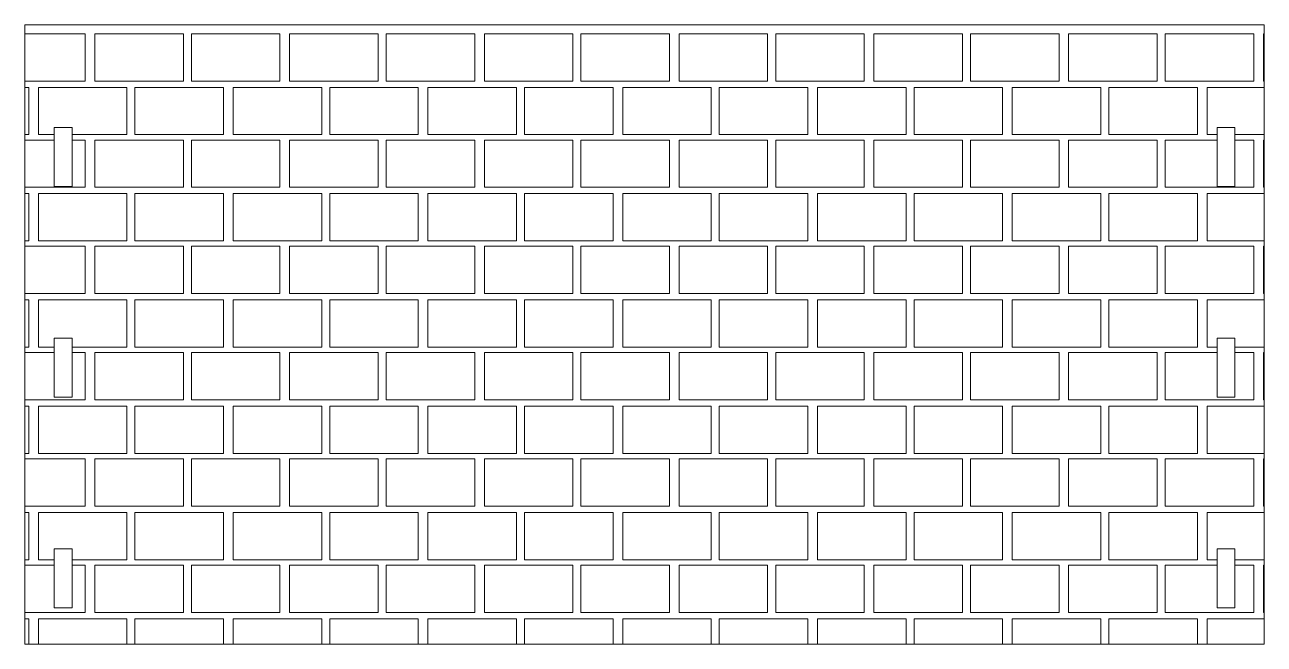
# Model space of a CAD drawing. Header units: millimetres. Extents: x -374 to 566, y -12 to 364.
# Drawn here: x 135.9 to 345.9, y 247.5 to 352.4 of the extents above; entities that cross this region are included whole.
import ezdxf

# ---------------------------------------------------------------- set-up
doc = ezdxf.new("R2010")
doc.units = ezdxf.units.MM

msp = doc.modelspace()

# ---------------------------------------------------------------- linework, layer by layer
at = {"color": 7, "linetype": 'Continuous', "lineweight": 15}
for p, q in [((345.92, 352.44), (135.92, 352.44)), ((135.92, 352.44), (135.92, 350.91)), ((146.15, 350.91), (135.92, 350.91)), ((135.92, 350.91), (135.92, 342.91)), ((146.15, 342.91), (146.15, 350.91)), ((162.78, 350.91), (147.78, 350.91)), ((147.78, 350.91), (147.78, 342.91)), ((162.78, 342.91), (162.78, 350.91)), ((164.15, 350.91), (164.15, 342.91)), ((179.15, 350.91), (164.15, 350.91)), ((179.15, 342.91), (179.15, 350.91)), ((195.78, 350.91), (180.78, 350.91)), ((180.78, 350.91), (180.78, 342.91)), ((195.78, 342.91), (195.78, 350.91)), ((197.15, 350.91), (197.15, 342.91)), ((212.15, 350.91), (197.15, 350.91)), ((212.15, 342.91), (212.15, 350.91)), ((228.78, 350.91), (213.78, 350.91)), ((213.78, 350.91), (213.78, 342.91)), ((228.78, 342.91), (228.78, 350.91)), ((230.15, 350.91), (230.15, 342.91)), ((245.15, 350.91), (230.15, 350.91)), ((245.15, 342.91), (245.15, 350.91)), ((261.78, 350.91), (246.78, 350.91)), ((246.78, 350.91), (246.78, 342.91)), ((261.78, 342.91), (261.78, 350.91)), ((263.15, 350.91), (263.15, 342.91)), ((278.15, 350.91), (263.15, 350.91)), ((278.15, 342.91), (278.15, 350.91)), ((294.78, 350.91), (279.78, 350.91)), ((279.78, 350.91), (279.78, 342.91)), ((294.78, 342.91), (294.78, 350.91)), ((296.15, 350.91), (296.15, 342.91)), ((311.15, 350.91), (296.15, 350.91)), ((311.15, 342.91), (311.15, 350.91)), ((327.78, 350.91), (312.78, 350.91)), ((312.78, 350.91), (312.78, 342.91)), ((327.78, 342.91), (327.78, 350.91)), ((329.15, 350.91), (329.15, 342.91)), ((344.15, 350.91), (329.15, 350.91)), ((344.15, 342.91), (344.15, 350.91)), ((345.92, 350.91), (345.78, 350.91)), ((345.78, 350.91), (345.78, 342.91)), ((345.92, 350.91), (345.92, 352.44)), ((345.92, 342.91), (345.92, 350.91)), ((135.92, 342.91), (135.92, 341.83)), ((135.92, 342.91), (146.15, 342.91)), ((147.78, 342.91), (162.78, 342.91)), ((164.15, 342.91), (179.15, 342.91)), ((180.78, 342.91), (195.78, 342.91)), ((197.15, 342.91), (212.15, 342.91)), ((213.78, 342.91), (228.78, 342.91)), ((230.15, 342.91), (245.15, 342.91)), ((246.78, 342.91), (261.78, 342.91)), ((263.15, 342.91), (278.15, 342.91)), ((279.78, 342.91), (294.78, 342.91)), ((296.15, 342.91), (311.15, 342.91)), ((312.78, 342.91), (327.78, 342.91)), ((329.15, 342.91), (344.15, 342.91)), ((345.78, 342.91), (345.92, 342.91)), ((345.92, 341.83), (345.92, 342.91)), ((136.59, 341.83), (135.92, 341.83)), ((135.92, 341.83), (135.92, 333.83)), ((136.59, 333.83), (136.59, 341.83)), ((153.23, 341.83), (138.23, 341.83)), ((138.23, 341.83), (138.23, 333.83)), ((153.23, 333.83), (153.23, 341.83)), ((169.59, 341.83), (154.59, 341.83)), ((154.59, 341.83), (154.59, 333.83)), ((169.59, 333.83), (169.59, 341.83)), ((186.23, 341.83), (171.23, 341.83)), ((171.23, 341.83), (171.23, 333.83)), ((186.23, 333.83), (186.23, 341.83)), ((202.59, 341.83), (187.59, 341.83)), ((187.59, 341.83), (187.59, 333.83)), ((202.59, 333.83), (202.59, 341.83)), ((219.23, 341.83), (204.23, 341.83)), ((204.23, 341.83), (204.23, 333.83)), ((219.23, 333.83), (219.23, 341.83)), ((235.59, 341.83), (220.59, 341.83)), ((220.59, 341.83), (220.59, 333.83)), ((235.59, 333.83), (235.59, 341.83)), ((252.23, 341.83), (237.23, 341.83)), ((237.23, 341.83), (237.23, 333.83)), ((252.23, 333.83), (252.23, 341.83)), ((253.59, 341.83), (253.59, 333.83)), ((268.59, 341.83), (253.59, 341.83)), ((268.59, 333.83), (268.59, 341.83)), ((285.23, 341.83), (270.23, 341.83)), ((270.23, 341.83), (270.23, 333.83)), ((285.23, 333.83), (285.23, 341.83)), ((301.59, 341.83), (286.59, 341.83)), ((286.59, 341.83), (286.59, 333.83)), ((301.59, 333.83), (301.59, 341.83)), ((318.23, 341.83), (303.23, 341.83)), ((303.23, 341.83), (303.23, 333.83)), ((318.23, 333.83), (318.23, 341.83)), ((334.59, 341.83), (319.59, 341.83)), ((319.59, 341.83), (319.59, 333.83)), ((334.59, 333.83), (334.59, 341.83)), ((336.23, 341.83), (336.23, 333.83)), ((345.92, 341.83), (336.23, 341.83)), ((345.92, 333.83), (345.92, 341.83)), ((143.92, 335.05), (140.92, 335.05)), ((140.92, 335.05), (140.92, 333.83)), ((143.92, 333.83), (143.92, 335.05)), ((340.92, 335.05), (337.92, 335.05)), ((337.92, 335.05), (337.92, 333.83)), ((340.92, 333.83), (340.92, 335.05)), ((135.92, 333.83), (135.92, 332.91)), ((135.92, 333.83), (136.59, 333.83)), ((140.92, 332.91), (135.92, 332.91)), ((135.92, 332.91), (135.92, 324.91)), ((138.23, 333.83), (140.92, 333.83)), ((140.92, 332.91), (140.92, 333.83)), ((140.92, 332.91), (140.92, 325.05)), ((143.92, 333.83), (143.92, 332.91)), ((143.92, 333.83), (153.23, 333.83)), ((146.15, 332.91), (143.92, 332.91)), ((143.92, 325.05), (143.92, 332.91)), ((146.15, 324.91), (146.15, 332.91)), ((162.78, 332.91), (147.78, 332.91)), ((147.78, 332.91), (147.78, 324.91)), ((154.59, 333.83), (169.59, 333.83)), ((162.78, 324.91), (162.78, 332.91)), ((164.15, 332.91), (164.15, 324.91)), ((179.15, 332.91), (164.15, 332.91)), ((171.23, 333.83), (186.23, 333.83)), ((179.15, 324.91), (179.15, 332.91)), ((195.78, 332.91), (180.78, 332.91)), ((180.78, 332.91), (180.78, 324.91)), ((187.59, 333.83), (202.59, 333.83)), ((195.78, 324.91), (195.78, 332.91)), ((197.15, 332.91), (197.15, 324.91)), ((212.15, 332.91), (197.15, 332.91)), ((204.23, 333.83), (219.23, 333.83)), ((212.15, 324.91), (212.15, 332.91)), ((228.78, 332.91), (213.78, 332.91)), ((213.78, 332.91), (213.78, 324.91)), ((220.59, 333.83), (235.59, 333.83)), ((228.78, 324.91), (228.78, 332.91)), ((230.15, 332.91), (230.15, 324.91)), ((245.15, 332.91), (230.15, 332.91)), ((237.23, 333.83), (252.23, 333.83)), ((245.15, 324.91), (245.15, 332.91)), ((261.78, 332.91), (246.78, 332.91)), ((246.78, 332.91), (246.78, 324.91)), ((253.59, 333.83), (268.59, 333.83)), ((261.78, 324.91), (261.78, 332.91)), ((278.15, 332.91), (263.15, 332.91)), ((263.15, 332.91), (263.15, 324.91)), ((270.23, 333.83), (285.23, 333.83)), ((278.15, 324.91), (278.15, 332.91)), ((294.78, 332.91), (279.78, 332.91)), ((279.78, 332.91), (279.78, 324.91)), ((286.59, 333.83), (301.59, 333.83)), ((294.78, 324.91), (294.78, 332.91)), ((296.15, 332.91), (296.15, 324.91)), ((311.15, 332.91), (296.15, 332.91)), ((303.23, 333.83), (318.23, 333.83)), ((311.15, 324.91), (311.15, 332.91)), ((327.78, 332.91), (312.78, 332.91)), ((312.78, 332.91), (312.78, 324.91)), ((319.59, 333.83), (334.59, 333.83)), ((327.78, 324.91), (327.78, 332.91)), ((329.15, 332.91), (329.15, 324.91)), ((337.92, 332.91), (329.15, 332.91)), ((336.23, 333.83), (337.92, 333.83)), ((337.92, 332.91), (337.92, 333.83)), ((337.92, 332.91), (337.92, 325.05)), ((340.92, 333.83), (340.92, 332.91)), ((340.92, 333.83), (345.92, 333.83)), ((344.15, 332.91), (340.92, 332.91)), ((340.92, 325.05), (340.92, 332.91)), ((344.15, 324.91), (344.15, 332.91)), ((345.92, 332.91), (345.78, 332.91)), ((345.78, 332.91), (345.78, 324.91)), ((345.92, 332.91), (345.92, 333.83)), ((345.92, 324.91), (345.92, 332.91)), ((135.92, 324.91), (135.92, 323.83)), ((135.92, 324.91), (146.15, 324.91)), ((136.59, 323.83), (135.92, 323.83)), ((135.92, 323.83), (135.92, 315.83)), ((136.59, 315.83), (136.59, 323.83)), ((153.23, 323.83), (138.23, 323.83)), ((138.23, 323.83), (138.23, 315.83)), ((140.92, 325.05), (143.92, 325.05)), ((147.78, 324.91), (162.78, 324.91)), ((153.23, 315.83), (153.23, 323.83)), ((154.59, 323.83), (154.59, 315.83)), ((169.59, 323.83), (154.59, 323.83)), ((164.15, 324.91), (179.15, 324.91)), ((169.59, 315.83), (169.59, 323.83)), ((186.23, 323.83), (171.23, 323.83)), ((171.23, 323.83), (171.23, 315.83)), ((180.78, 324.91), (195.78, 324.91)), ((186.23, 315.83), (186.23, 323.83)), ((202.59, 323.83), (187.59, 323.83)), ((187.59, 323.83), (187.59, 315.83)), ((197.15, 324.91), (212.15, 324.91)), ((202.59, 315.83), (202.59, 323.83)), ((219.23, 323.83), (204.23, 323.83)), ((204.23, 323.83), (204.23, 315.83)), ((213.78, 324.91), (228.78, 324.91)), ((219.23, 315.83), (219.23, 323.83)), ((220.59, 323.83), (220.59, 315.83)), ((235.59, 323.83), (220.59, 323.83)), ((230.15, 324.91), (245.15, 324.91)), ((235.59, 315.83), (235.59, 323.83)), ((252.23, 323.83), (237.23, 323.83)), ((237.23, 323.83), (237.23, 315.83)), ((246.78, 324.91), (261.78, 324.91)), ((252.23, 315.83), (252.23, 323.83)), ((253.59, 323.83), (253.59, 315.83)), ((268.59, 323.83), (253.59, 323.83)), ((263.15, 324.91), (278.15, 324.91)), ((268.59, 315.83), (268.59, 323.83)), ((285.23, 323.83), (270.23, 323.83)), ((270.23, 323.83), (270.23, 315.83)), ((279.78, 324.91), (294.78, 324.91)), ((285.23, 315.83), (285.23, 323.83)), ((301.59, 323.83), (286.59, 323.83)), ((286.59, 323.83), (286.59, 315.83)), ((296.15, 324.91), (311.15, 324.91)), ((301.59, 315.83), (301.59, 323.83)), ((318.23, 323.83), (303.23, 323.83)), ((303.23, 323.83), (303.23, 315.83)), ((312.78, 324.91), (327.78, 324.91)), ((318.23, 315.83), (318.23, 323.83)), ((334.59, 323.83), (319.59, 323.83)), ((319.59, 323.83), (319.59, 315.83)), ((329.15, 324.91), (344.15, 324.91)), ((334.59, 315.83), (334.59, 323.83)), ((345.92, 323.83), (336.23, 323.83)), ((336.23, 323.83), (336.23, 315.83)), ((337.92, 325.05), (340.92, 325.05)), ((345.78, 324.91), (345.92, 324.91)), ((345.92, 323.83), (345.92, 324.91)), ((345.92, 315.83), (345.92, 323.83)), ((135.92, 315.83), (135.92, 314.91)), ((135.92, 315.83), (136.59, 315.83)), ((138.23, 315.83), (153.23, 315.83)), ((154.59, 315.83), (169.59, 315.83)), ((171.23, 315.83), (186.23, 315.83)), ((187.59, 315.83), (202.59, 315.83)), ((204.23, 315.83), (219.23, 315.83)), ((220.59, 315.83), (235.59, 315.83)), ((237.23, 315.83), (252.23, 315.83)), ((253.59, 315.83), (268.59, 315.83)), ((270.23, 315.83), (285.23, 315.83)), ((286.59, 315.83), (301.59, 315.83)), ((303.23, 315.83), (318.23, 315.83)), ((319.59, 315.83), (334.59, 315.83)), ((336.23, 315.83), (345.92, 315.83)), ((345.92, 314.91), (345.92, 315.83)), ((146.15, 314.91), (135.92, 314.91)), ((135.92, 314.91), (135.92, 306.91)), ((146.15, 306.91), (146.15, 314.91)), ((162.78, 314.91), (147.78, 314.91)), ((147.78, 314.91), (147.78, 306.91)), ((162.78, 306.91), (162.78, 314.91)), ((179.15, 314.91), (164.15, 314.91)), ((164.15, 314.91), (164.15, 306.91)), ((179.15, 306.91), (179.15, 314.91)), ((195.78, 314.91), (180.78, 314.91)), ((180.78, 314.91), (180.78, 306.91)), ((195.78, 306.91), (195.78, 314.91)), ((212.15, 314.91), (197.15, 314.91)), ((197.15, 314.91), (197.15, 306.91)), ((212.15, 306.91), (212.15, 314.91)), ((228.78, 314.91), (213.78, 314.91)), ((213.78, 314.91), (213.78, 306.91)), ((228.78, 306.91), (228.78, 314.91)), ((230.15, 314.91), (230.15, 306.91)), ((245.15, 314.91), (230.15, 314.91)), ((245.15, 306.91), (245.15, 314.91)), ((261.78, 314.91), (246.78, 314.91)), ((246.78, 314.91), (246.78, 306.91)), ((261.78, 306.91), (261.78, 314.91)), ((278.15, 314.91), (263.15, 314.91)), ((263.15, 314.91), (263.15, 306.91)), ((278.15, 306.91), (278.15, 314.91)), ((294.78, 314.91), (279.78, 314.91)), ((279.78, 314.91), (279.78, 306.91)), ((294.78, 306.91), (294.78, 314.91)), ((296.15, 314.91), (296.15, 306.91)), ((311.15, 314.91), (296.15, 314.91)), ((311.15, 306.91), (311.15, 314.91)), ((327.78, 314.91), (312.78, 314.91)), ((312.78, 314.91), (312.78, 306.91)), ((327.78, 306.91), (327.78, 314.91)), ((344.15, 314.91), (329.15, 314.91)), ((329.15, 314.91), (329.15, 306.91)), ((344.15, 306.91), (344.15, 314.91)), ((345.92, 314.91), (345.78, 314.91)), ((345.78, 314.91), (345.78, 306.91)), ((345.92, 306.91), (345.92, 314.91)), ((135.92, 306.91), (135.92, 305.83)), ((135.92, 306.91), (146.15, 306.91)), ((147.78, 306.91), (162.78, 306.91)), ((164.15, 306.91), (179.15, 306.91)), ((180.78, 306.91), (195.78, 306.91)), ((197.15, 306.91), (212.15, 306.91)), ((213.78, 306.91), (228.78, 306.91)), ((230.15, 306.91), (245.15, 306.91)), ((246.78, 306.91), (261.78, 306.91)), ((263.15, 306.91), (278.15, 306.91)), ((279.78, 306.91), (294.78, 306.91)), ((296.15, 306.91), (311.15, 306.91)), ((312.78, 306.91), (327.78, 306.91)), ((329.15, 306.91), (344.15, 306.91)), ((345.78, 306.91), (345.92, 306.91)), ((345.92, 305.83), (345.92, 306.91)), ((136.59, 305.83), (135.92, 305.83)), ((135.92, 305.83), (135.92, 297.83)), ((136.59, 297.83), (136.59, 305.83)), ((153.23, 305.83), (138.23, 305.83)), ((138.23, 305.83), (138.23, 297.83)), ((153.23, 297.83), (153.23, 305.83)), ((154.59, 305.83), (154.59, 297.83)), ((169.59, 305.83), (154.59, 305.83)), ((169.59, 297.83), (169.59, 305.83)), ((186.23, 305.83), (171.23, 305.83)), ((171.23, 305.83), (171.23, 297.83)), ((186.23, 297.83), (186.23, 305.83)), ((202.59, 305.83), (187.59, 305.83)), ((187.59, 305.83), (187.59, 297.83)), ((202.59, 297.83), (202.59, 305.83)), ((219.23, 305.83), (204.23, 305.83)), ((204.23, 305.83), (204.23, 297.83)), ((219.23, 297.83), (219.23, 305.83)), ((235.59, 305.83), (220.59, 305.83)), ((220.59, 305.83), (220.59, 297.83)), ((235.59, 297.83), (235.59, 305.83)), ((252.23, 305.83), (237.23, 305.83)), ((237.23, 305.83), (237.23, 297.83)), ((252.23, 297.83), (252.23, 305.83)), ((268.59, 305.83), (253.59, 305.83)), ((253.59, 305.83), (253.59, 297.83)), ((268.59, 297.83), (268.59, 305.83)), ((285.23, 305.83), (270.23, 305.83)), ((270.23, 305.83), (270.23, 297.83)), ((285.23, 297.83), (285.23, 305.83)), ((286.59, 305.83), (286.59, 297.83)), ((301.59, 305.83), (286.59, 305.83)), ((301.59, 297.83), (301.59, 305.83)), ((318.23, 305.83), (303.23, 305.83)), ((303.23, 305.83), (303.23, 297.83)), ((318.23, 297.83), (318.23, 305.83)), ((319.59, 305.83), (319.59, 297.83)), ((334.59, 305.83), (319.59, 305.83)), ((334.59, 297.83), (334.59, 305.83)), ((336.23, 305.83), (336.23, 297.83)), ((345.92, 305.83), (336.23, 305.83)), ((345.92, 297.83), (345.92, 305.83)), ((143.92, 299.36), (140.92, 299.36)), ((140.92, 299.36), (140.92, 297.83)), ((143.92, 297.83), (143.92, 299.36)), ((340.92, 299.36), (337.92, 299.36)), ((337.92, 299.36), (337.92, 297.83)), ((340.92, 297.83), (340.92, 299.36)), ((135.92, 297.83), (135.92, 296.91)), ((135.92, 297.83), (136.59, 297.83)), ((140.92, 296.91), (135.92, 296.91)), ((135.92, 296.91), (135.92, 288.91)), ((138.23, 297.83), (140.92, 297.83)), ((140.92, 296.91), (140.92, 297.83)), ((140.92, 296.91), (140.92, 289.36)), ((143.92, 297.83), (143.92, 296.91)), ((143.92, 297.83), (153.23, 297.83)), ((146.15, 296.91), (143.92, 296.91)), ((143.92, 289.36), (143.92, 296.91)), ((146.15, 288.91), (146.15, 296.91)), ((162.78, 296.91), (147.78, 296.91)), ((147.78, 296.91), (147.78, 288.91)), ((154.59, 297.83), (169.59, 297.83)), ((162.78, 288.91), (162.78, 296.91)), ((164.15, 296.91), (164.15, 288.91)), ((179.15, 296.91), (164.15, 296.91)), ((171.23, 297.83), (186.23, 297.83)), ((179.15, 288.91), (179.15, 296.91)), ((195.78, 296.91), (180.78, 296.91)), ((180.78, 296.91), (180.78, 288.91)), ((187.59, 297.83), (202.59, 297.83)), ((195.78, 288.91), (195.78, 296.91)), ((197.15, 296.91), (197.15, 288.91)), ((212.15, 296.91), (197.15, 296.91)), ((204.23, 297.83), (219.23, 297.83)), ((212.15, 288.91), (212.15, 296.91)), ((228.78, 296.91), (213.78, 296.91)), ((213.78, 296.91), (213.78, 288.91)), ((220.59, 297.83), (235.59, 297.83)), ((228.78, 288.91), (228.78, 296.91)), ((230.15, 296.91), (230.15, 288.91)), ((245.15, 296.91), (230.15, 296.91)), ((237.23, 297.83), (252.23, 297.83)), ((245.15, 288.91), (245.15, 296.91)), ((261.78, 296.91), (246.78, 296.91)), ((246.78, 296.91), (246.78, 288.91)), ((253.59, 297.83), (268.59, 297.83)), ((261.78, 288.91), (261.78, 296.91)), ((263.15, 296.91), (263.15, 288.91)), ((278.15, 296.91), (263.15, 296.91)), ((270.23, 297.83), (285.23, 297.83)), ((278.15, 288.91), (278.15, 296.91)), ((294.78, 296.91), (279.78, 296.91)), ((279.78, 296.91), (279.78, 288.91)), ((286.59, 297.83), (301.59, 297.83)), ((294.78, 288.91), (294.78, 296.91)), ((311.15, 296.91), (296.15, 296.91)), ((296.15, 296.91), (296.15, 288.91)), ((303.23, 297.83), (318.23, 297.83)), ((311.15, 288.91), (311.15, 296.91)), ((327.78, 296.91), (312.78, 296.91)), ((312.78, 296.91), (312.78, 288.91)), ((319.59, 297.83), (334.59, 297.83)), ((327.78, 288.91), (327.78, 296.91)), ((329.15, 296.91), (329.15, 288.91)), ((337.92, 296.91), (329.15, 296.91)), ((336.23, 297.83), (337.92, 297.83)), ((337.92, 296.91), (337.92, 297.83)), ((337.92, 296.91), (337.92, 289.36)), ((340.92, 297.83), (340.92, 296.91)), ((340.92, 297.83), (345.92, 297.83)), ((344.15, 296.91), (340.92, 296.91)), ((340.92, 289.36), (340.92, 296.91)), ((344.15, 288.91), (344.15, 296.91)), ((345.92, 296.91), (345.78, 296.91)), ((345.78, 296.91), (345.78, 288.91)), ((345.92, 296.91), (345.92, 297.83)), ((345.92, 288.91), (345.92, 296.91)), ((135.92, 288.91), (135.92, 287.83)), ((135.92, 288.91), (146.15, 288.91)), ((136.59, 287.83), (135.92, 287.83)), ((135.92, 287.83), (135.92, 279.83)), ((136.59, 279.83), (136.59, 287.83)), ((153.23, 287.83), (138.23, 287.83)), ((138.23, 287.83), (138.23, 279.83)), ((140.92, 289.36), (143.92, 289.36)), ((147.78, 288.91), (162.78, 288.91)), ((153.23, 279.83), (153.23, 287.83)), ((169.59, 287.83), (154.59, 287.83)), ((154.59, 287.83), (154.59, 279.83)), ((164.15, 288.91), (179.15, 288.91)), ((169.59, 279.83), (169.59, 287.83)), ((186.23, 287.83), (171.23, 287.83)), ((171.23, 287.83), (171.23, 279.83)), ((180.78, 288.91), (195.78, 288.91)), ((186.23, 279.83), (186.23, 287.83)), ((187.59, 287.83), (187.59, 279.83)), ((202.59, 287.83), (187.59, 287.83)), ((197.15, 288.91), (212.15, 288.91)), ((202.59, 279.83), (202.59, 287.83)), ((219.23, 287.83), (204.23, 287.83)), ((204.23, 287.83), (204.23, 279.83)), ((213.78, 288.91), (228.78, 288.91)), ((219.23, 279.83), (219.23, 287.83)), ((235.59, 287.83), (220.59, 287.83)), ((220.59, 287.83), (220.59, 279.83)), ((230.15, 288.91), (245.15, 288.91)), ((235.59, 279.83), (235.59, 287.83)), ((252.23, 287.83), (237.23, 287.83)), ((237.23, 287.83), (237.23, 279.83)), ((246.78, 288.91), (261.78, 288.91)), ((252.23, 279.83), (252.23, 287.83)), ((253.59, 287.83), (253.59, 279.83)), ((268.59, 287.83), (253.59, 287.83)), ((263.15, 288.91), (278.15, 288.91)), ((268.59, 279.83), (268.59, 287.83)), ((285.23, 287.83), (270.23, 287.83)), ((270.23, 287.83), (270.23, 279.83)), ((279.78, 288.91), (294.78, 288.91)), ((285.23, 279.83), (285.23, 287.83)), ((301.59, 287.83), (286.59, 287.83)), ((286.59, 287.83), (286.59, 279.83)), ((296.15, 288.91), (311.15, 288.91)), ((301.59, 279.83), (301.59, 287.83)), ((318.23, 287.83), (303.23, 287.83)), ((303.23, 287.83), (303.23, 279.83)), ((312.78, 288.91), (327.78, 288.91)), ((318.23, 279.83), (318.23, 287.83)), ((319.59, 287.83), (319.59, 279.83)), ((334.59, 287.83), (319.59, 287.83)), ((329.15, 288.91), (344.15, 288.91)), ((334.59, 279.83), (334.59, 287.83)), ((345.92, 287.83), (336.23, 287.83)), ((336.23, 287.83), (336.23, 279.83)), ((337.92, 289.36), (340.92, 289.36)), ((345.78, 288.91), (345.92, 288.91)), ((345.92, 287.83), (345.92, 288.91)), ((345.92, 279.83), (345.92, 287.83)), ((135.92, 279.83), (135.92, 278.91)), ((135.92, 279.83), (136.59, 279.83)), ((138.23, 279.83), (153.23, 279.83)), ((154.59, 279.83), (169.59, 279.83)), ((171.23, 279.83), (186.23, 279.83)), ((187.59, 279.83), (202.59, 279.83)), ((204.23, 279.83), (219.23, 279.83)), ((220.59, 279.83), (235.59, 279.83)), ((237.23, 279.83), (252.23, 279.83)), ((253.59, 279.83), (268.59, 279.83)), ((270.23, 279.83), (285.23, 279.83)), ((286.59, 279.83), (301.59, 279.83)), ((303.23, 279.83), (318.23, 279.83)), ((319.59, 279.83), (334.59, 279.83)), ((336.23, 279.83), (345.92, 279.83)), ((345.92, 278.91), (345.92, 279.83)), ((146.15, 278.91), (135.92, 278.91)), ((135.92, 278.91), (135.92, 270.91)), ((146.15, 270.91), (146.15, 278.91)), ((162.78, 278.91), (147.78, 278.91)), ((147.78, 278.91), (147.78, 270.91)), ((162.78, 270.91), (162.78, 278.91)), ((179.15, 278.91), (164.15, 278.91)), ((164.15, 278.91), (164.15, 270.91)), ((179.15, 270.91), (179.15, 278.91)), ((195.78, 278.91), (180.78, 278.91)), ((180.78, 278.91), (180.78, 270.91)), ((195.78, 270.91), (195.78, 278.91)), ((197.15, 278.91), (197.15, 270.91)), ((212.15, 278.91), (197.15, 278.91)), ((212.15, 270.91), (212.15, 278.91)), ((228.78, 278.91), (213.78, 278.91)), ((213.78, 278.91), (213.78, 270.91)), ((228.78, 270.91), (228.78, 278.91)), ((230.15, 278.91), (230.15, 270.91)), ((245.15, 278.91), (230.15, 278.91)), ((245.15, 270.91), (245.15, 278.91)), ((261.78, 278.91), (246.78, 278.91)), ((246.78, 278.91), (246.78, 270.91)), ((261.78, 270.91), (261.78, 278.91)), ((263.15, 278.91), (263.15, 270.91)), ((278.15, 278.91), (263.15, 278.91)), ((278.15, 270.91), (278.15, 278.91)), ((294.78, 278.91), (279.78, 278.91)), ((279.78, 278.91), (279.78, 270.91)), ((294.78, 270.91), (294.78, 278.91)), ((311.15, 278.91), (296.15, 278.91)), ((296.15, 278.91), (296.15, 270.91)), ((311.15, 270.91), (311.15, 278.91)), ((327.78, 278.91), (312.78, 278.91)), ((312.78, 278.91), (312.78, 270.91)), ((327.78, 270.91), (327.78, 278.91)), ((344.15, 278.91), (329.15, 278.91)), ((329.15, 278.91), (329.15, 270.91)), ((344.15, 270.91), (344.15, 278.91)), ((345.92, 278.91), (345.78, 278.91)), ((345.78, 278.91), (345.78, 270.91)), ((345.92, 270.91), (345.92, 278.91)), ((135.92, 270.91), (135.92, 269.83)), ((135.92, 270.91), (146.15, 270.91)), ((147.78, 270.91), (162.78, 270.91)), ((164.15, 270.91), (179.15, 270.91)), ((180.78, 270.91), (195.78, 270.91)), ((197.15, 270.91), (212.15, 270.91)), ((213.78, 270.91), (228.78, 270.91)), ((230.15, 270.91), (245.15, 270.91)), ((246.78, 270.91), (261.78, 270.91)), ((263.15, 270.91), (278.15, 270.91)), ((279.78, 270.91), (294.78, 270.91)), ((296.15, 270.91), (311.15, 270.91)), ((312.78, 270.91), (327.78, 270.91)), ((329.15, 270.91), (344.15, 270.91)), ((345.78, 270.91), (345.92, 270.91)), ((345.92, 269.83), (345.92, 270.91)), ((136.59, 269.83), (135.92, 269.83)), ((135.92, 269.83), (135.92, 261.83)), ((136.59, 261.83), (136.59, 269.83)), ((153.23, 269.83), (138.23, 269.83)), ((138.23, 269.83), (138.23, 261.83)), ((153.23, 261.83), (153.23, 269.83)), ((169.59, 269.83), (154.59, 269.83)), ((154.59, 269.83), (154.59, 261.83)), ((169.59, 261.83), (169.59, 269.83)), ((186.23, 269.83), (171.23, 269.83)), ((171.23, 269.83), (171.23, 261.83)), ((186.23, 261.83), (186.23, 269.83)), ((202.59, 269.83), (187.59, 269.83)), ((187.59, 269.83), (187.59, 261.83)), ((202.59, 261.83), (202.59, 269.83)), ((219.23, 269.83), (204.23, 269.83)), ((204.23, 269.83), (204.23, 261.83)), ((219.23, 261.83), (219.23, 269.83)), ((220.59, 269.83), (220.59, 261.83)), ((235.59, 269.83), (220.59, 269.83)), ((235.59, 261.83), (235.59, 269.83)), ((252.23, 269.83), (237.23, 269.83)), ((237.23, 269.83), (237.23, 261.83)), ((252.23, 261.83), (252.23, 269.83)), ((268.59, 269.83), (253.59, 269.83)), ((253.59, 269.83), (253.59, 261.83)), ((268.59, 261.83), (268.59, 269.83)), ((285.23, 269.83), (270.23, 269.83)), ((270.23, 269.83), (270.23, 261.83)), ((285.23, 261.83), (285.23, 269.83)), ((301.59, 269.83), (286.59, 269.83)), ((286.59, 269.83), (286.59, 261.83)), ((301.59, 261.83), (301.59, 269.83)), ((318.23, 269.83), (303.23, 269.83)), ((303.23, 269.83), (303.23, 261.83)), ((318.23, 261.83), (318.23, 269.83)), ((319.59, 269.83), (319.59, 261.83)), ((334.59, 269.83), (319.59, 269.83)), ((334.59, 261.83), (334.59, 269.83)), ((345.92, 269.83), (336.23, 269.83)), ((336.23, 269.83), (336.23, 261.83)), ((345.92, 261.83), (345.92, 269.83)), ((143.92, 263.67), (140.92, 263.67)), ((140.92, 263.67), (140.92, 261.83)), ((143.92, 261.83), (143.92, 263.67)), ((340.92, 263.67), (337.92, 263.67)), ((337.92, 263.67), (337.92, 261.83)), ((340.92, 261.83), (340.92, 263.67)), ((135.92, 261.83), (135.92, 260.91)), ((135.92, 261.83), (136.59, 261.83)), ((140.92, 260.91), (135.92, 260.91)), ((135.92, 260.91), (135.92, 252.91)), ((138.23, 261.83), (140.92, 261.83)), ((140.92, 260.91), (140.92, 261.83)), ((140.92, 260.91), (140.92, 253.67)), ((143.92, 261.83), (143.92, 260.91)), ((143.92, 261.83), (153.23, 261.83)), ((146.15, 260.91), (143.92, 260.91)), ((143.92, 253.67), (143.92, 260.91)), ((146.15, 252.91), (146.15, 260.91)), ((162.78, 260.91), (147.78, 260.91)), ((147.78, 260.91), (147.78, 252.91)), ((154.59, 261.83), (169.59, 261.83)), ((162.78, 252.91), (162.78, 260.91)), ((164.15, 260.91), (164.15, 252.91)), ((179.15, 260.91), (164.15, 260.91)), ((171.23, 261.83), (186.23, 261.83)), ((179.15, 252.91), (179.15, 260.91)), ((195.78, 260.91), (180.78, 260.91)), ((180.78, 260.91), (180.78, 252.91)), ((187.59, 261.83), (202.59, 261.83)), ((195.78, 252.91), (195.78, 260.91)), ((197.15, 260.91), (197.15, 252.91)), ((212.15, 260.91), (197.15, 260.91)), ((204.23, 261.83), (219.23, 261.83)), ((212.15, 252.91), (212.15, 260.91)), ((228.78, 260.91), (213.78, 260.91)), ((213.78, 260.91), (213.78, 252.91)), ((220.59, 261.83), (235.59, 261.83)), ((228.78, 252.91), (228.78, 260.91)), ((230.15, 260.91), (230.15, 252.91)), ((245.15, 260.91), (230.15, 260.91)), ((237.23, 261.83), (252.23, 261.83)), ((245.15, 252.91), (245.15, 260.91)), ((261.78, 260.91), (246.78, 260.91)), ((246.78, 260.91), (246.78, 252.91)), ((253.59, 261.83), (268.59, 261.83)), ((261.78, 252.91), (261.78, 260.91)), ((263.15, 260.91), (263.15, 252.91)), ((278.15, 260.91), (263.15, 260.91)), ((270.23, 261.83), (285.23, 261.83)), ((278.15, 252.91), (278.15, 260.91)), ((294.78, 260.91), (279.78, 260.91)), ((279.78, 260.91), (279.78, 252.91)), ((286.59, 261.83), (301.59, 261.83)), ((294.78, 252.91), (294.78, 260.91)), ((296.15, 260.91), (296.15, 252.91)), ((311.15, 260.91), (296.15, 260.91)), ((303.23, 261.83), (318.23, 261.83)), ((311.15, 252.91), (311.15, 260.91)), ((327.78, 260.91), (312.78, 260.91)), ((312.78, 260.91), (312.78, 252.91)), ((319.59, 261.83), (334.59, 261.83)), ((327.78, 252.91), (327.78, 260.91)), ((337.92, 260.91), (329.15, 260.91)), ((329.15, 260.91), (329.15, 252.91)), ((336.23, 261.83), (337.92, 261.83)), ((337.92, 260.91), (337.92, 261.83)), ((337.92, 260.91), (337.92, 253.67)), ((340.92, 261.83), (340.92, 260.91)), ((340.92, 261.83), (345.92, 261.83)), ((344.15, 260.91), (340.92, 260.91)), ((340.92, 253.67), (340.92, 260.91)), ((344.15, 252.91), (344.15, 260.91)), ((345.92, 260.91), (345.78, 260.91)), ((345.78, 260.91), (345.78, 252.91)), ((345.92, 260.91), (345.92, 261.83)), ((345.92, 252.91), (345.92, 260.91)), ((135.92, 252.91), (135.92, 251.83)), ((135.92, 252.91), (146.15, 252.91)), ((140.92, 253.67), (143.92, 253.67)), ((147.78, 252.91), (162.78, 252.91)), ((164.15, 252.91), (179.15, 252.91)), ((180.78, 252.91), (195.78, 252.91)), ((197.15, 252.91), (212.15, 252.91)), ((213.78, 252.91), (228.78, 252.91)), ((230.15, 252.91), (245.15, 252.91)), ((246.78, 252.91), (261.78, 252.91)), ((263.15, 252.91), (278.15, 252.91)), ((279.78, 252.91), (294.78, 252.91)), ((296.15, 252.91), (311.15, 252.91)), ((312.78, 252.91), (327.78, 252.91)), ((329.15, 252.91), (344.15, 252.91)), ((337.92, 253.67), (340.92, 253.67)), ((345.78, 252.91), (345.92, 252.91)), ((345.92, 251.83), (345.92, 252.91)), ((136.59, 251.83), (135.92, 251.83)), ((135.92, 251.83), (135.92, 247.51)), ((136.59, 247.51), (136.59, 251.83)), ((138.23, 251.83), (138.23, 247.51)), ((153.23, 251.83), (138.23, 251.83)), ((153.23, 247.51), (153.23, 251.83)), ((154.59, 251.83), (154.59, 247.51)), ((169.59, 251.83), (154.59, 251.83)), ((169.59, 247.51), (169.59, 251.83)), ((171.23, 251.83), (171.23, 247.51)), ((186.23, 251.83), (171.23, 251.83)), ((186.23, 247.51), (186.23, 251.83)), ((202.59, 251.83), (187.59, 251.83)), ((187.59, 251.83), (187.59, 247.51)), ((202.59, 247.51), (202.59, 251.83)), ((219.23, 251.83), (204.23, 251.83)), ((204.23, 251.83), (204.23, 247.51)), ((219.23, 247.51), (219.23, 251.83)), ((235.59, 251.83), (220.59, 251.83)), ((220.59, 251.83), (220.59, 247.51)), ((235.59, 247.51), (235.59, 251.83)), ((237.23, 251.83), (237.23, 247.51)), ((252.23, 251.83), (237.23, 251.83)), ((252.23, 247.51), (252.23, 251.83)), ((253.59, 251.83), (253.59, 247.51)), ((268.59, 251.83), (253.59, 251.83)), ((268.59, 247.51), (268.59, 251.83)), ((270.23, 251.83), (270.23, 247.51)), ((285.23, 251.83), (270.23, 251.83)), ((285.23, 247.51), (285.23, 251.83)), ((301.59, 251.83), (286.59, 251.83)), ((286.59, 251.83), (286.59, 247.51)), ((301.59, 247.51), (301.59, 251.83)), ((318.23, 251.83), (303.23, 251.83)), ((303.23, 251.83), (303.23, 247.51)), ((318.23, 247.51), (318.23, 251.83)), ((334.59, 251.83), (319.59, 251.83)), ((319.59, 251.83), (319.59, 247.51)), ((334.59, 247.51), (334.59, 251.83)), ((345.92, 251.83), (336.23, 251.83)), ((336.23, 251.83), (336.23, 247.51)), ((345.92, 247.51), (345.92, 251.83)), ((135.92, 247.51), (136.59, 247.51)), ((136.59, 247.51), (138.23, 247.51)), ((138.23, 247.51), (153.23, 247.51)), ((153.23, 247.51), (154.59, 247.51)), ((154.59, 247.51), (169.59, 247.51)), ((169.59, 247.51), (171.23, 247.51)), ((171.23, 247.51), (186.23, 247.51)), ((186.23, 247.51), (187.59, 247.51)), ((187.59, 247.51), (202.59, 247.51)), ((202.59, 247.51), (204.23, 247.51)), ((204.23, 247.51), (219.23, 247.51)), ((219.23, 247.51), (220.59, 247.51)), ((220.59, 247.51), (235.59, 247.51)), ((235.59, 247.51), (237.23, 247.51)), ((237.23, 247.51), (252.23, 247.51)), ((252.23, 247.51), (253.59, 247.51)), ((253.59, 247.51), (268.59, 247.51)), ((268.59, 247.51), (270.23, 247.51)), ((270.23, 247.51), (285.23, 247.51)), ((285.23, 247.51), (286.59, 247.51)), ((286.59, 247.51), (301.59, 247.51)), ((301.59, 247.51), (303.23, 247.51)), ((303.23, 247.51), (318.23, 247.51)), ((318.23, 247.51), (319.59, 247.51)), ((319.59, 247.51), (334.59, 247.51)), ((334.59, 247.51), (336.23, 247.51)), ((336.23, 247.51), (345.92, 247.51))]:
    msp.add_line(p, q, dxfattribs=at)

doc.saveas('drawing.dxf')
